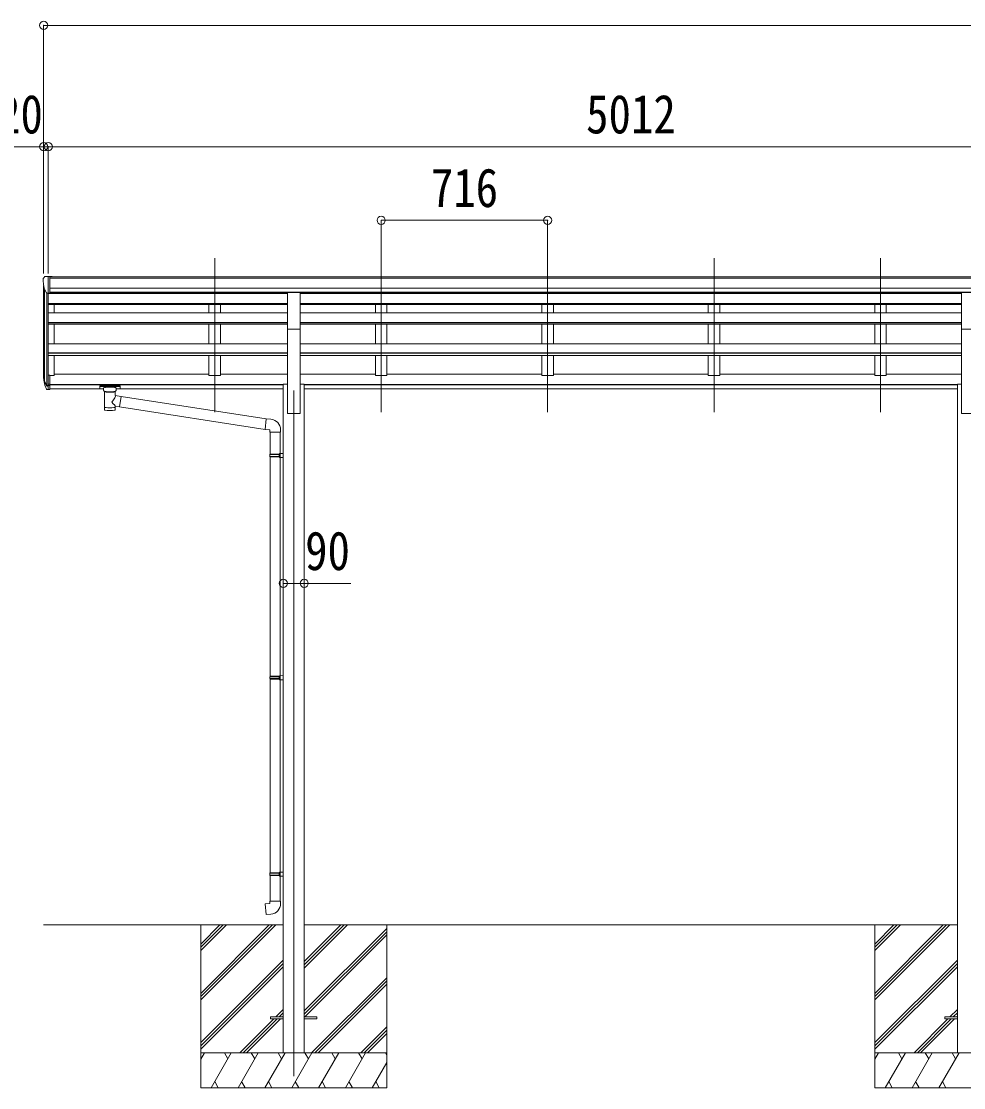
# Model space of a CAD drawing. Units: millimetres at full size. Extents: x -9783 to 9892, y -6828 to 6752.
# Drawn here: x -3146 to 908, y -3740 to 847 of the extents above; entities that cross this region are included whole.
import ezdxf
from ezdxf.enums import TextEntityAlignment as Align

# ---------------------------------------------------------------- set-up
doc = ezdxf.new("R2010")
doc.units = ezdxf.units.MM
doc.header["$LTSCALE"] = 35
doc.header["$PDMODE"] = 32
doc.header["$PDSIZE"] = 35
for name, color, linetype, lineweight in [('0-0_0', 7, 'Continuous', 9), ('0-1_本体', 4, 'Continuous', 9), ('0-2_部品', 7, 'Continuous', 9), ('0-8_PARTS2', 2, 'Continuous', 9), ('0-A_寸法', 6, 'Continuous', 9)]:
    doc.layers.add(name, color=color, linetype=linetype, lineweight=lineweight)
doc.styles.add('ＭＳ ゴシック', font='')
doc.styles.get('ＭＳ ゴシック').set_extended_font_data('MS Gothic')

msp = doc.modelspace()

# ---------------------------------------------------------------- linework, layer by layer
at = {"layer": '0-0_0'}
for p, q in [((-3050.14, -3040.4), (-2019.34, -3040.4)), ((-2374.14, -3040.4), (-2374.14, -3740.4)), ((-2374.14, -3334.57), (-2079.96, -3040.4)), ((-2374.14, -3348.72), (-2065.81, -3040.4)), ((-2374.14, -3362.86), (-2051.67, -3040.4)), ((-2374.14, -3150.73), (-2263.8, -3040.4)), ((-2374.14, -3136.59), (-2277.95, -3040.4)), ((-2374.14, -3122.44), (-2292.09, -3040.4)), ((-1928.94, -3040.4), (880.66, -3040.4)), ((-1928.94, -3226.03), (-1743.3, -3040.4)), ((-1928.94, -3211.89), (-1757.45, -3040.4)), ((-1928.94, -3197.74), (-1771.59, -3040.4)), ((-1928.94, -3409.87), (-1574.14, -3055.08)), ((-1928.94, -3424.02), (-1574.14, -3069.22)), ((-1574.14, -3040.4), (-1574.14, -3740.4)), ((525.86, -3040.4), (525.86, -3740.4)), ((525.86, -3334.57), (820.04, -3040.4)), ((525.86, -3348.72), (834.19, -3040.4)), ((525.86, -3362.86), (848.33, -3040.4)), ((525.86, -3150.73), (636.2, -3040.4)), ((525.86, -3136.59), (622.05, -3040.4)), ((525.86, -3122.44), (607.91, -3040.4)), ((-1926.68, -3435.9), (-1574.14, -3083.36)), ((-2374.14, -3546.71), (-2019.34, -3191.91)), ((-2374.14, -3560.85), (-2019.34, -3206.05)), ((525.86, -3546.71), (880.66, -3191.91)), ((525.86, -3560.85), (880.66, -3206.05)), ((-2374.14, -3574.99), (-2019.34, -3220.19)), ((525.86, -3574.99), (880.66, -3220.19)), ((-1897.33, -3590.4), (-1574.14, -3267.21)), ((-1883.19, -3590.4), (-1574.14, -3281.35)), ((-1869.04, -3590.4), (-1574.14, -3295.49)), ((-2051.19, -3435.9), (-2019.34, -3404.04)), ((-2037.05, -3435.9), (-2019.34, -3418.18)), ((-2022.91, -3435.9), (-2019.34, -3432.32)), ((848.81, -3435.9), (880.66, -3404.04)), ((862.95, -3435.9), (880.66, -3418.18)), ((877.09, -3435.9), (880.66, -3432.32)), ((-2205.69, -3590.4), (-2060.19, -3444.9)), ((-2191.55, -3590.4), (-2046.05, -3444.9)), ((-2177.41, -3590.4), (-2031.91, -3444.9)), ((-1685.19, -3590.4), (-1574.14, -3479.34)), ((694.31, -3590.4), (839.81, -3444.9)), ((708.45, -3590.4), (853.95, -3444.9)), ((722.59, -3590.4), (868.09, -3444.9)), ((-1671.05, -3590.4), (-1574.14, -3493.48)), ((-1656.91, -3590.4), (-1574.14, -3507.62)), ((-1574.14, -3590.4), (-2374.14, -3590.4)), ((-2374.14, -3617.9), (-2358.26, -3590.4)), ((-2329.39, -3740.4), (-2242.79, -3590.4)), ((-2257.79, -3616.38), (-2272.79, -3590.4)), ((-2213.92, -3740.4), (-2127.32, -3590.4)), ((-2142.32, -3616.38), (-2157.32, -3590.4)), ((-2098.45, -3740.4), (-2011.85, -3590.4)), ((-2026.85, -3616.38), (-2041.85, -3590.4)), ((-1982.98, -3740.4), (-1896.38, -3590.4)), ((-1911.38, -3616.38), (-1926.38, -3590.4)), ((-1867.51, -3740.4), (-1780.91, -3590.4)), ((-1795.91, -3616.38), (-1810.91, -3590.4)), ((-1752.04, -3740.4), (-1665.44, -3590.4)), ((-1695.44, -3590.4), (-1680.44, -3616.38)), ((-1579.97, -3590.4), (-1574.14, -3600.5)), ((1325.86, -3590.4), (525.86, -3590.4)), ((525.86, -3617.9), (541.74, -3590.4)), ((570.61, -3740.4), (657.21, -3590.4)), ((642.21, -3616.38), (627.21, -3590.4)), ((686.08, -3740.4), (772.68, -3590.4)), ((757.68, -3616.38), (742.68, -3590.4)), ((801.55, -3740.4), (888.15, -3590.4)), ((873.15, -3616.38), (858.15, -3590.4)), ((-1636.57, -3740.4), (-1574.14, -3632.26)), ((-2314.39, -3714.42), (-2299.39, -3740.4)), ((-2198.92, -3714.42), (-2183.92, -3740.4)), ((-2083.45, -3714.42), (-2068.45, -3740.4)), ((-1967.98, -3714.42), (-1952.98, -3740.4)), ((-1852.51, -3714.42), (-1837.51, -3740.4)), ((-1737.04, -3714.42), (-1722.04, -3740.4)), ((-1621.57, -3714.42), (-1606.57, -3740.4)), ((585.61, -3714.42), (600.61, -3740.4)), ((701.08, -3714.42), (716.08, -3740.4)), ((816.55, -3714.42), (831.55, -3740.4)), ((-2374.14, -3740.4), (-1574.14, -3740.4)), ((525.86, -3740.4), (1325.86, -3740.4))]:
    msp.add_line(p, q, dxfattribs=at)
at = {"layer": '0-1_本体'}
for p, q in [((-3023.64, -251.85), (1965.36, -251.85)), ((-3023.64, -257.2), (1965.36, -257.2)), ((-3050.14, -677.58), (-3050.14, -288.6)), ((-3045.85, -307.4), (-3045.85, -700.16)), ((-3023.64, -300.73), (1975.36, -300.73)), ((-3023.64, -318.4), (1975.36, -318.4)), ((-3023.64, -320.77), (-2001.64, -320.77)), ((-3005.14, -323.77), (-3005.14, -320.77)), ((-2339.14, -320.85), (-2339.14, -323.15)), ((-2289.14, -320.85), (-2289.14, -323.15)), ((-1946.64, -320.77), (898.36, -320.77)), ((-1623.14, -320.85), (-1623.14, -323.15)), ((-1573.14, -320.85), (-1573.14, -323.15)), ((-907.14, -320.85), (-907.14, -323.69)), ((-857.14, -320.85), (-857.14, -323.69)), ((-191.14, -320.77), (-191.14, -323.77)), ((-141.14, -320.77), (-141.14, -323.77)), ((524.86, -320.77), (524.86, -323.77)), ((574.86, -320.77), (574.86, -323.77)), ((-3036.14, -322.75), (-3036.14, -718.16)), ((-3030.14, -323.23), (-3030.14, -673.72)), ((-3030.14, -323.77), (-2001.64, -323.77)), ((-2001.64, -365.92), (-3030.14, -365.92)), ((-1946.64, -323.77), (898.36, -323.77)), ((898.36, -365.92), (-1946.64, -365.92)), ((-2001.64, -367.32), (-3030.14, -367.32)), ((-2001.64, -371.1), (-3030.14, -371.1)), ((-2001.64, -407.17), (-3030.14, -407.17)), ((-3005.14, -407.17), (-3005.14, -371.1)), ((-2339.14, -371.1), (-2339.14, -407.17)), ((-2289.14, -371.1), (-2289.14, -407.17)), ((898.36, -367.32), (-1946.64, -367.32)), ((898.36, -371.1), (-1946.64, -371.1)), ((898.36, -407.17), (-1946.64, -407.17)), ((-1623.14, -371.1), (-1623.14, -407.17)), ((-1573.14, -371.1), (-1573.14, -407.17)), ((-907.14, -371.1), (-907.14, -407.17)), ((-857.14, -371.1), (-857.14, -407.17)), ((-191.14, -371.1), (-191.14, -407.17)), ((-141.14, -371.1), (-141.14, -407.17)), ((524.86, -371.1), (524.86, -407.17)), ((574.86, -371.1), (574.86, -407.17)), ((-2001.64, -447.9), (-3030.14, -447.9)), ((-2001.64, -449.38), (-3030.14, -449.38)), ((-2001.64, -456.18), (-3030.14, -456.18)), ((-3005.14, -539.53), (-3005.14, -456.18)), ((-2339.14, -456.18), (-2339.14, -539.23)), ((-2289.14, -456.18), (-2289.14, -539.23)), ((-2001.64, -840.42), (-2001.64, -452.18)), ((898.36, -447.9), (-1946.64, -447.9)), ((898.36, -449.38), (-1946.64, -449.38)), ((-1946.64, -840.42), (-1946.64, -452.18)), ((898.36, -456.18), (-1946.64, -456.18)), ((-1623.14, -456.18), (-1623.14, -539.23)), ((-1573.14, -456.18), (-1573.14, -539.23)), ((-907.14, -456.18), (-907.14, -539.23)), ((-857.14, -456.18), (-857.14, -539.23)), ((-191.14, -456.18), (-191.14, -539.53)), ((-141.14, -456.18), (-141.14, -539.53)), ((524.86, -456.18), (524.86, -539.53)), ((574.86, -456.18), (574.86, -539.53)), ((898.36, -840.42), (898.36, -452.18)), ((-3030.14, -539.53), (-2001.64, -539.53)), ((-1946.64, -539.53), (898.36, -539.53)), ((-2001.64, -578.74), (-3030.14, -578.74)), ((-2001.64, -580.22), (-3030.14, -580.22)), ((-2001.64, -589.88), (-3030.14, -589.88)), ((-3005.14, -675.95), (-3005.14, -589.88)), ((-2339.14, -589.7), (-2339.14, -675.95)), ((-2289.14, -589.7), (-2289.14, -675.95)), ((898.36, -578.74), (-1946.64, -578.74)), ((898.36, -580.22), (-1946.64, -580.22)), ((898.36, -589.88), (-1946.64, -589.88)), ((-1623.14, -589.7), (-1623.14, -675.95)), ((-1573.14, -589.7), (-1573.14, -675.95)), ((-907.14, -589.7), (-907.14, -675.95)), ((-857.14, -589.7), (-857.14, -675.95)), ((-191.14, -589.7), (-191.14, -675.95)), ((-141.14, -589.7), (-141.14, -675.95)), ((524.86, -589.7), (524.86, -675.95)), ((574.86, -589.7), (574.86, -675.95)), ((-3005.14, -675.93), (-3023.64, -675.93)), ((-3005.14, -671.13), (-2339.14, -671.13)), ((-2289.14, -675.93), (-2339.14, -675.93)), ((-2289.14, -671.13), (-2001.64, -671.13)), ((-1946.64, -671.13), (-1623.14, -671.13)), ((-1573.14, -675.93), (-1623.14, -675.93)), ((-1573.14, -671.13), (-907.14, -671.13)), ((-857.14, -675.93), (-907.14, -675.93)), ((-857.14, -671.13), (-191.14, -671.13)), ((-141.14, -675.93), (-191.14, -675.93)), ((-141.14, -671.13), (524.86, -671.13)), ((574.86, -675.93), (524.86, -675.93)), ((574.86, -671.13), (898.36, -671.13)), ((-3023.64, -715.43), (-2019.34, -715.43)), ((-3023.64, -716.82), (-2019.34, -716.82)), ((-3023.64, -733.99), (-2792.14, -733.99)), ((-2738.14, -733.99), (-2019.34, -733.99)), ((-2019.34, -714.04), (-2019.34, -3590.4)), ((-2019.34, -714.04), (-2001.64, -714.04)), ((-1946.64, -714.04), (-1928.94, -714.04)), ((-1928.94, -714.04), (-1928.94, -3590.42)), ((-1928.94, -715.43), (880.66, -715.43)), ((-1928.94, -716.82), (880.66, -716.82)), ((-1928.94, -733.99), (880.66, -733.99)), ((880.66, -714.04), (898.36, -714.04)), ((880.66, -714.04), (880.66, -3590.42)), ((-2001.64, -840.42), (-1946.64, -840.42)), ((898.36, -840.42), (953.36, -840.42))]:
    msp.add_line(p, q, dxfattribs=at)
at = {"layer": '0-2_部品'}
for p, q in [((-3052.14, -259.16), (-3052.14, -259.79)), ((-3045.23, -250.36), (-3049.29, -256.17)), ((-3042.14, -249.79), (-3044.47, -249.94)), ((-3042.14, -249.79), (-3023.64, -249.79)), ((-3030.14, -322.78), (-3030.14, -249.79)), ((-3023.64, -249.79), (-3013.64, -249.88)), ((-3023.64, -321.78), (-3023.64, -249.79)), ((-3013.64, -251.4), (-3013.64, -249.88)), ((-3037.76, -320.97), (-3047.04, -304.9)), ((-2001.64, -319.66), (-1946.64, -319.66)), ((-2001.64, -476.61), (-2001.64, -319.66)), ((-1946.64, -476.61), (-1946.64, -319.66)), ((898.36, -319.66), (953.36, -319.66)), ((898.36, -476.61), (898.36, -319.66)), ((-3030.14, -322.78), (-3035.34, -322.46)), ((-3023.64, -321.78), (-3030.14, -321.78)), ((-2001.64, -476.61), (-1946.64, -476.61)), ((898.36, -476.61), (953.36, -476.61)), ((-3030.14, -675.1), (-3030.14, -736.98)), ((-3023.64, -675.1), (-3030.14, -675.1)), ((-3023.64, -675.1), (-3023.64, -736.16)), ((-3047.74, -701.14), (-3037.58, -720.31)), ((-3036.57, -719.06), (-3046.32, -700.65)), ((-3045.16, -718), (-3037.58, -735.48)), ((-3030.14, -719.81), (-3035.27, -719.81)), ((-3030.14, -721.81), (-3034.98, -721.81)), ((-3023.64, -713.41), (-3030.14, -713.41)), ((-3023.64, -718.81), (-3030.14, -718.81)), ((-2808.64, -721.88), (-2808.64, -732.64)), ((-2808.64, -722.07), (-2808.64, -723.61)), ((-2806.64, -721.21), (-2723.64, -721.21)), ((-2806.64, -723.39), (-2723.64, -723.39)), ((-2806.64, -733.3), (-2792.14, -733.3)), ((-2792.14, -740.11), (-2792.14, -729.83)), ((-2738.14, -740.11), (-2738.14, -729.83)), ((-2738.14, -733.3), (-2723.64, -733.3)), ((-2721.64, -721.88), (-2721.64, -732.64)), ((-3030.14, -736.98), (-3034.98, -736.98)), ((-3023.64, -736.16), (-3030.14, -736.16)), ((-2788.04, -744.61), (-2788.05, -824.9)), ((-2742.24, -762.18), (-2742.24, -744.6)), ((-2717.01, -766.09), (-2742.24, -762.18)), ((-2717.01, -766.09), (-2724.04, -811.35)), ((-2717.01, -766.09), (-2093.05, -862.89)), ((-2742.22, -824.9), (-2742.24, -808.27)), ((-2742.24, -808.52), (-2724.04, -811.35)), ((-2097.06, -908.71), (-2724.04, -811.35)), ((-2072.21, -864.71), (-2093.05, -862.89)), ((-2031.14, -920.45), (-2031.14, -909.54)), ((-2077.14, -920.45), (-2031.14, -920.45)), ((-2075.14, -920.45), (-2075.14, -1014.45)), ((-2033.14, -920.45), (-2033.14, -1011.9)), ((-2077.14, -1016.45), (-2076.14, -1014.45)), ((-2077.14, -1016.45), (-2033.14, -1016.45)), ((-2077.14, -1016.45), (-2077.14, -1024.45)), ((-2077.14, -1024.45), (-2033.14, -1024.45)), ((-2077.14, -1024.45), (-2076.14, -1026.45)), ((-2076.14, -1014.45), (-2033.14, -1014.45)), ((-2076.14, -1026.45), (-2033.14, -1026.45)), ((-2075.14, -1026.45), (-2075.14, -1970.64)), ((-2037.61, -1016.45), (-2038.04, -1014.45)), ((-2035.14, -1011.95), (-2019.14, -1011.48)), ((-2035.14, -1013.95), (-2035.14, -1011.95)), ((-2035.14, -1013.95), (-2033.14, -1013.95)), ((-2035.14, -1028.95), (-2035.14, -1026.95)), ((-2035.14, -1028.95), (-2019.14, -1029.43)), ((-2033.14, -1029.01), (-2033.14, -1968.08)), ((-2019.14, -1011.48), (-2019.14, -1029.43)), ((-2077.14, -1972.64), (-2076.14, -1970.64)), ((-2077.14, -1972.64), (-2033.14, -1972.64)), ((-2077.14, -1972.64), (-2077.14, -1980.64)), ((-2076.14, -1970.64), (-2033.14, -1970.64)), ((-2037.61, -1972.64), (-2038.04, -1970.64)), ((-2035.14, -1968.14), (-2019.14, -1967.67)), ((-2035.14, -1970.14), (-2035.14, -1968.14)), ((-2035.14, -1970.14), (-2033.14, -1970.14)), ((-2019.14, -1967.67), (-2019.14, -1985.61)), ((-2077.14, -1980.64), (-2033.14, -1980.64)), ((-2077.14, -1980.64), (-2076.14, -1982.64)), ((-2076.14, -1982.64), (-2033.14, -1982.64)), ((-2075.14, -1982.64), (-2075.14, -2815.8)), ((-2035.14, -1985.14), (-2035.14, -1983.14)), ((-2035.14, -1985.14), (-2019.14, -1985.61)), ((-2033.14, -1985.2), (-2033.14, -2813.24)), ((-2077.14, -2817.8), (-2076.14, -2815.8)), ((-2077.14, -2817.8), (-2033.14, -2817.8)), ((-2077.14, -2817.8), (-2077.14, -2825.8)), ((-2077.14, -2825.8), (-2033.14, -2825.8)), ((-2077.14, -2825.8), (-2076.14, -2827.8)), ((-2076.14, -2815.8), (-2033.14, -2815.8)), ((-2076.14, -2827.8), (-2033.14, -2827.8)), ((-2075.14, -2827.8), (-2075.14, -2937.8)), ((-2037.61, -2817.8), (-2038.04, -2815.8)), ((-2035.14, -2813.3), (-2019.14, -2812.83)), ((-2035.14, -2815.3), (-2035.14, -2813.3)), ((-2035.14, -2815.3), (-2033.14, -2815.3)), ((-2035.14, -2830.3), (-2035.14, -2828.3)), ((-2035.14, -2830.3), (-2019.14, -2830.77)), ((-2033.14, -2830.36), (-2033.14, -2937.8)), ((-2019.14, -2812.83), (-2019.14, -2830.77)), ((-2077.14, -2937.8), (-2031.14, -2937.8)), ((-2077.14, -2947.8), (-2077.14, -2937.8)), ((-2031.14, -2937.8), (-2031.14, -2948.72))]:
    msp.add_line(p, q, dxfattribs=at)
at = {"layer": '0-2_部品', "color": 4}
for p, q in [((-2073.94, -3435.9), (-2073.94, -3444.9)), ((-2019.14, -3435.9), (-2073.94, -3435.9)), ((-1874.34, -3435.9), (-1929.14, -3435.9)), ((826.06, -3435.9), (826.06, -3444.9)), ((880.86, -3435.9), (826.06, -3435.9)), ((-2019.14, -3444.9), (-2073.94, -3444.9)), ((880.86, -3444.9), (826.06, -3444.9))]:
    msp.add_line(p, q, dxfattribs=at)
at = {"layer": '0-2_部品'}
for points in [[(-2808.64, -721.88), (-2808.6, -721.68), (-2808.51, -721.54), (-2808.42, -721.45), (-2808.32, -721.39), (-2808.19, -721.34), (-2807.9, -721.28), (-2807.41, -721.24), (-2806.87, -721.21), (-2806.64, -721.21)], [(-2808.64, -732.64), (-2808.6, -732.83), (-2808.51, -732.97), (-2808.42, -733.06), (-2808.32, -733.12), (-2808.19, -733.17), (-2807.9, -733.23), (-2807.41, -733.28), (-2806.87, -733.3), (-2806.64, -733.3)], [(-2723.64, -721.21), (-2723.28, -721.22), (-2722.75, -721.24), (-2722.3, -721.29), (-2722, -721.37), (-2721.83, -721.47), (-2721.71, -721.61), (-2721.64, -721.79), (-2721.64, -721.88)], [(-2723.64, -733.3), (-2723.28, -733.3), (-2722.75, -733.27), (-2722.3, -733.22), (-2722, -733.14), (-2721.83, -733.04), (-2721.71, -732.91), (-2721.64, -732.73), (-2721.64, -732.64)], [(-2792.1, -740.05), (-2792.12, -740.41), (-2791.87, -741.37), (-2791.35, -742.25), (-2790.55, -743.09), (-2789.44, -743.89), (-2788.04, -744.61)], [(-2742.24, -744.6), (-2742, -744.5), (-2740.65, -743.77), (-2739.54, -742.92), (-2738.78, -742.06), (-2738.32, -741.16), (-2738.15, -740.27)], [(-2093.05, -862.89), (-2097.06, -908.71), (-2077.14, -910.45), (-2077.14, -920.45)], [(-2037.61, -1016.45), (-2037.61, -1024.45), (-2038.04, -1026.45)], [(-2035.14, -1026.95), (-2033.14, -1026.95), (-2033.14, -1013.95)], [(-2037.61, -1972.64), (-2037.61, -1980.64), (-2038.04, -1982.64)], [(-2035.14, -1983.14), (-2033.14, -1983.14), (-2033.14, -1970.14)], [(-2037.61, -2817.8), (-2037.61, -2825.8), (-2038.04, -2827.8)], [(-2035.14, -2828.3), (-2033.14, -2828.3), (-2033.14, -2815.3)], [(-2072.21, -2993.55), (-2093.05, -2995.37), (-2097.06, -2949.55), (-2077.14, -2947.8)]]:
    msp.add_lwpolyline(points, dxfattribs=at)
at = {"layer": '0-2_部品', "color": 4}
msp.add_lwpolyline([(-1874.34, -3435.9), (-1874.34, -3444.9), (-1929.14, -3444.9)], dxfattribs=at)
at = {"layer": '0-2_部品'}
for centre, radius, start, end in [((-3049.14, -259.16), 3, 93, 180), ((-2850.14, -259.79), 202, 180, 192.90261), ((-3044.41, -250.93), 1, 93.5, 145), ((-3035.16, -319.47), 3, 210, 266.5), ((-2961.48, -678.97), 89.07, 174.49576, 194.41188), ((-2962.19, -674.69), 88.05, 177.22392, 197.21071), ((-2916.92, -681.92), 133.22, 183.27987, 195.71302), ((-3034.98, -718.81), 3, 210, 270), ((-3035.27, -718.31), 1.5, 210, 270), ((-3034.98, -733.98), 3, 210, 270), ((-2076.14, -909.54), 45, 0, 85), ((-2076.14, -2948.72), 45, 275, 0)]:
    msp.add_arc(centre, radius, start, end, dxfattribs=at)
for centre, major_axis, ratio, start_param, end_param in [((-2806.64, -723.61), (2, 0), 0.109601, 1.5707963, 3.1415927), ((-2765.14, -729.83), (27, 0), 0.122176, 6.2831853, 9.424778), ((-2723.64, -723.61), (2, 0), 0.109601, 0, 1.5707963), ((-2765.12, -745.06), (-22.91, 0.42), 0.072511, 0.0008029, 1.5715993), ((-2765.12, -746.69), (-22.91, 0.42), 0.072511, 0.0008029, 1.5715993), ((-2765.15, -745.06), (22.92, 0.42), 0.07247, 4.71158, 6.2823764), ((-2765.15, -746.69), (22.92, 0.42), 0.07247, 4.71158, 6.2823764), ((-2765.14, -788.72), (-22.81, -26.62), 0.234429, 1.6855472, 3.1268519), ((-2754.14, -740.11), (16, 0), 0.361356, 6.2636979, 6.2831853), ((-2765.14, -824.9), (22.92, 0), 0.101955, 3.1415499, 6.2833984), ((-2765.14, -812.46), (22.91, 0), 0.122865, 3.1415927, 6.2831853), ((-2762.58, -786.08), (20.32, -22.25), 0.045535, 0.0389954, 1.3075346)]:
    msp.add_ellipse(centre, major_axis=major_axis, ratio=ratio, start_param=start_param, end_param=end_param, dxfattribs=at)
at = {"layer": '0-8_PARTS2'}
for p, q in [((-2314.14, -834.19), (-2314.14, -171.67)), ((-1598.14, -834.19), (-1598.14, -171.67)), ((-882.14, -834.19), (-882.14, -171.67)), ((-166.14, -834.19), (-166.14, -171.67)), ((549.86, -834.19), (549.86, -171.67)), ((-1974.14, -740.4), (-1974.14, -3690.4))]:
    msp.add_line(p, q, dxfattribs=at)
at = {"layer": '0-A_寸法'}
for p, q in [((-3050.14, 829.89), (-3050.14, -237.66)), ((-3050.14, 829.89), (7013.86, 829.89)), ((-3050.14, 307.96), (-3250.14, 307.96)), ((-3050.14, 307.96), (-3050.14, -237.66)), ((-3050.14, 307.96), (-3030.14, 307.96)), ((-3030.14, 307.96), (-3030.14, -237.66)), ((-3030.14, 307.96), (1981.86, 307.96)), ((-3030.14, 307.96), (-3030.14, -237.66)), ((-1598.14, -8.66), (-1598.14, -237.66)), ((-1598.14, -8.66), (-882.14, -8.66)), ((-882.14, -8.66), (-882.14, -237.66)), ((-2019.14, -1570.58), (-1929.14, -1570.58)), ((-1929.14, -1570.58), (-1729.14, -1570.58))]:
    msp.add_line(p, q, dxfattribs=at)
for p in [(-3050.14, 829.89), (-3050.14, 307.96), (-3030.14, 307.96), (-1598.14, -8.66), (-882.14, -8.66), (-2019.14, -1570.58), (-1929.14, -1570.58)]:
    msp.add_point(p, dxfattribs=at)

# ---------------------------------------------------------------- texts
at = {"layer": '0-A_寸法', "color": 7, "style": 'ＭＳ ゴシック', "width": 0.85}
for s, p in [('20', (-3246.39, 314.96)), ('5012', (-716.64, 314.96)), ('716', (-1384.51, -1.66)), ('90', (-1925.39, -1563.58))]:
    msp.add_text(s, height=166.8, dxfattribs=at).set_placement(p, align=Align.BOTTOM_LEFT)

doc.saveas('drawing.dxf')
